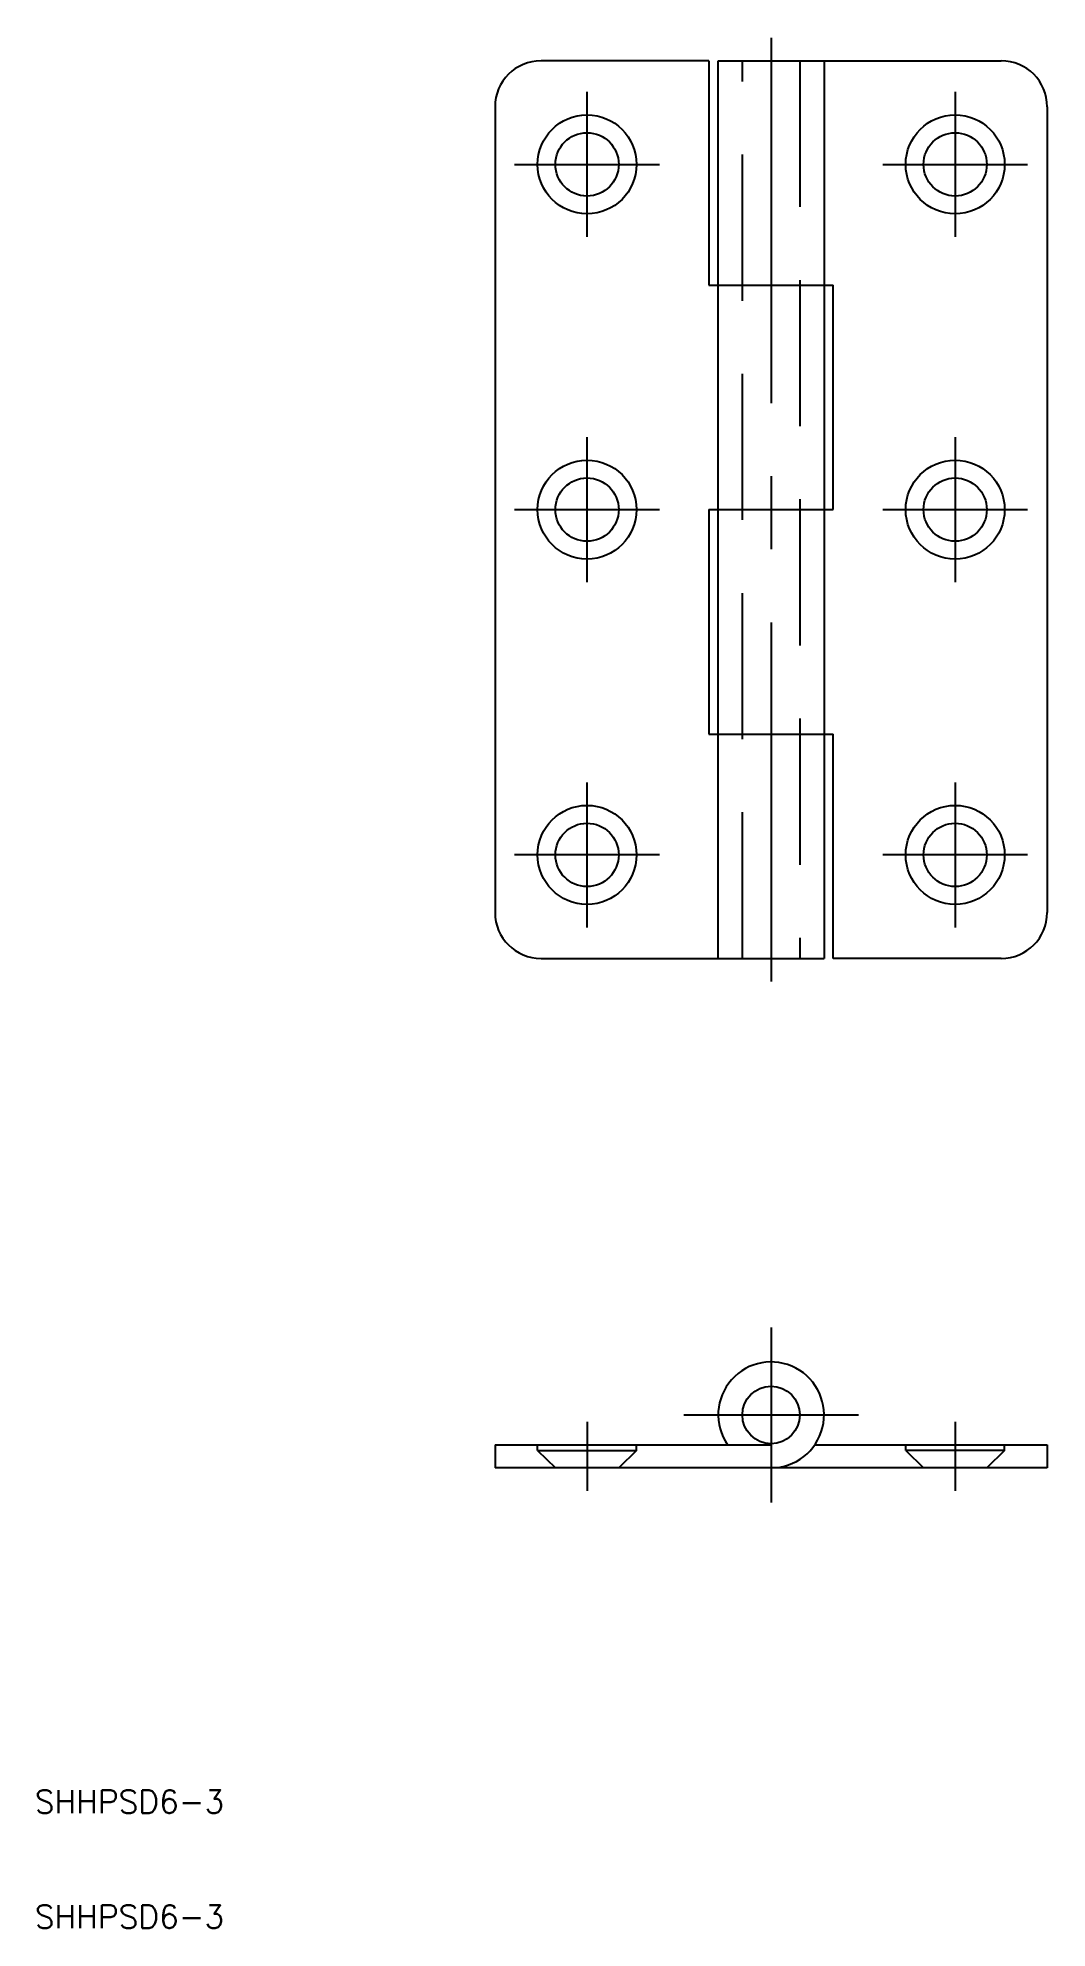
# Model space of a CAD drawing. Extents: x 10 to 98, y 10 to 174.
import ezdxf

# ---------------------------------------------------------------- set-up
doc = ezdxf.new("R2010")
doc.units = 0
doc.linetypes.add('CENTER', pattern=[50.8, 31.75, -6.35, 6.35, -6.35])
doc.linetypes.add('DASHED', pattern=[19.05, 12.7, -6.35])
doc.layers.get('0').update_dxf_attribs({"linetype": 'CONTINUOUS'})
doc.layers.add('CENTER', color=1, linetype='CENTER')
doc.styles.get("Standard").update_dxf_attribs({"font": 'txt.shx'})

msp = doc.modelspace()

# ---------------------------------------------------------------- linework, layer by layer
at = {"color": 7, "linetype": 'CONTINUOUS'}
for p, q in [((68.6, 172.26), (54, 172.26)), ((69.4, 172.26), (94, 172.26)), ((50, 168.26), (50, 98.26)), ((98, 168.26), (98, 98.26)), ((54, 94.26), (78.6, 94.26)), ((94, 94.26), (79.4, 94.26))]:
    msp.add_line(p, q, dxfattribs=at)
for points in [[(68.6, 172.26), (68.6, 152.76)], [(69.4, 94.26), (69.4, 172.26)], [(78.6, 172.26), (78.6, 94.26)], [(68.6, 152.76), (79.4, 152.76)], [(79.4, 133.26), (79.4, 152.76)], [(68.6, 133.26), (79.4, 133.26)], [(68.6, 133.26), (68.6, 113.76)], [(68.6, 113.76), (79.4, 113.76)], [(79.4, 94.26), (79.4, 113.76)], [(50, 52), (74, 52)], [(50, 52), (50, 50)], [(77.79, 52), (98, 52)], [(98, 52), (98, 50)], [(98, 50), (50, 50)]]:
    msp.add_lwpolyline(points, dxfattribs=at)
at = {"color": 3, "linetype": 'DASHED'}
for points in [[(71.5, 94.26), (71.5, 172.26)], [(76.5, 172.26), (76.5, 94.26)], [(53.7, 51.5), (53.7, 52)], [(53.7, 51.5), (55.25, 50)], [(53.7, 51.5), (62.3, 51.5)], [(62.3, 51.5), (60.75, 50)], [(62.3, 51.5), (62.3, 52)], [(85.7, 51.5), (85.7, 52)], [(85.7, 51.5), (87.25, 50)], [(94.3, 51.5), (85.7, 51.5)], [(94.3, 51.5), (92.75, 50)], [(94.3, 51.5), (94.3, 52)]]:
    msp.add_lwpolyline(points, dxfattribs=at)
at = {"color": 7, "linetype": 'CONTINUOUS'}
for centre, radius in [((58, 163.26), 4.3), ((90, 163.26), 4.3), ((58, 163.26), 2.75), ((90, 163.26), 2.75), ((58, 133.26), 4.3), ((90, 133.26), 4.3), ((58, 133.26), 2.75), ((90, 133.26), 2.75), ((58, 103.26), 4.3), ((90, 103.26), 4.3), ((58, 103.26), 2.75), ((90, 103.26), 2.75), ((74, 54.6), 2.5)]:
    msp.add_circle(centre, radius, dxfattribs=at)
for centre, radius, start, end in [((54, 168.26), 4, 90, 180), ((94, 168.26), 4, 0, 90), ((54, 98.26), 4, 180, 270), ((94, 98.26), 4, 270, 0), ((74, 54.6), 4.6, 270, 214.4174)]:
    msp.add_arc(centre, radius, start, end, dxfattribs=at)
at = {"layer": 'CENTER', "color": 1, "linetype": 'CENTER'}
for points in [[(74, 174.26), (74, 92.26)], [(58, 156.96), (58, 169.56)], [(90, 169.56), (90, 156.96)], [(51.7, 163.26), (64.3, 163.26)], [(83.7, 163.26), (96.3, 163.26)], [(58, 126.96), (58, 139.56)], [(90, 139.56), (90, 126.96)], [(51.7, 133.26), (64.3, 133.26)], [(83.7, 133.26), (96.3, 133.26)], [(58, 96.96), (58, 109.56)], [(90, 109.56), (90, 96.96)], [(64.3, 103.26), (51.7, 103.26)], [(96.3, 103.26), (83.7, 103.26)], [(74, 62.2), (74, 47)], [(66.4, 54.6), (81.6, 54.6)], [(58, 54), (58, 48)], [(90, 54), (90, 48)]]:
    msp.add_lwpolyline(points, dxfattribs=at)

# ---------------------------------------------------------------- texts
at = {"color": 7, "linetype": 'CONTINUOUS'}
for p in [(10, 20), (10, 10)]:
    msp.add_text('SHHPSD6-3', height=2, dxfattribs=at).set_placement(p)

doc.saveas('drawing.dxf')
